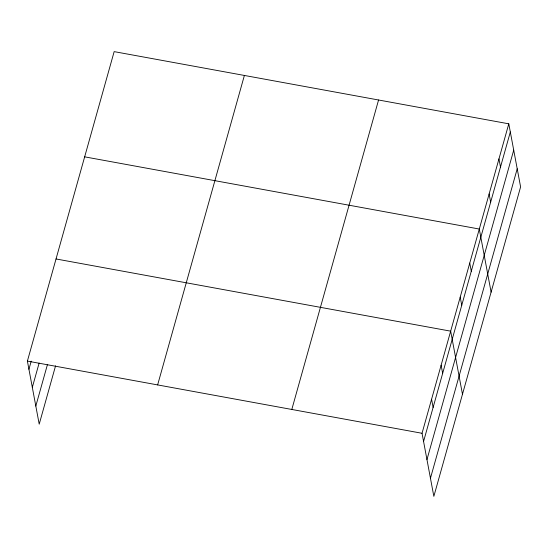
<?xml version="1.0" encoding="UTF-8"?>
<svg xmlns="http://www.w3.org/2000/svg" width="548" height="548" viewBox="0 0 548 548"><rect width="100%" height="100%" fill="white"/><g stroke="black" fill="none" stroke-linecap="round" stroke-linejoin="round"><path stroke-width="0.82" d="M55.567 365.824L39.209 424.179L27.4 361.091L114.155 51.628L508.791 123.821L520.6 186.909L433.845 496.372L422.035 433.283L508.791 123.821M28.928 369.256L31.202 361.153M32.318 387.381L39.134 363.071M35.812 406.054L47.402 364.721M157.632 384.915L244.387 75.453M291.81 409.459L378.565 99.996M423.57 441.455L510.325 131.993M426.961 459.573L513.716 150.118M430.454 478.246L517.209 168.791M84.659 156.844L479.295 229.037L491.104 292.125M56.026 258.964L450.668 331.163L462.471 394.252M27.4 361.091L422.035 433.283M498.961 158.893L500.488 167.065M489.131 193.965L490.659 202.137M469.752 263.081L471.28 271.253M460.21 297.119L461.738 305.291M441.126 365.201L442.654 373.373M431.584 399.245L433.112 407.411"/></g></svg>
